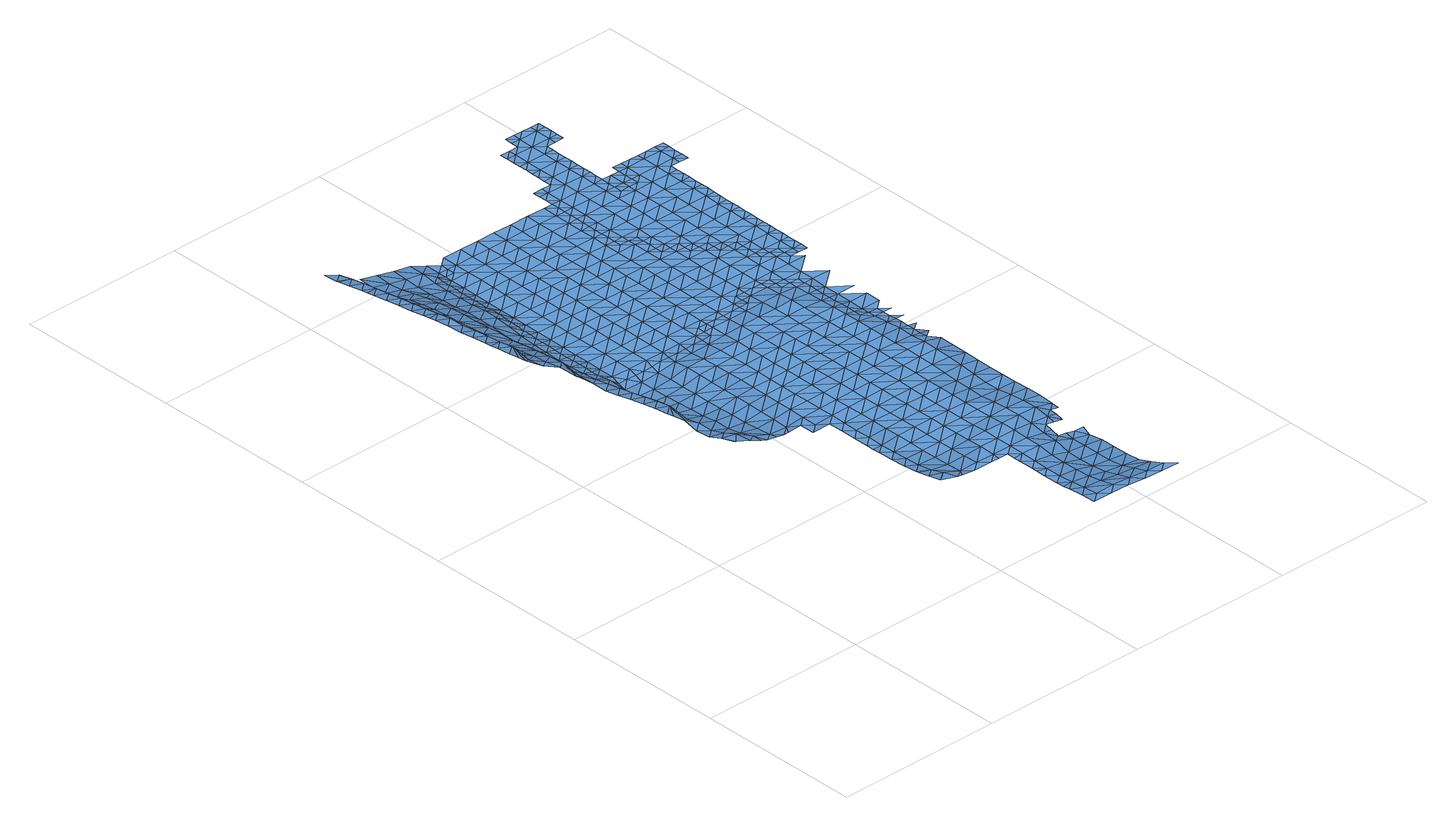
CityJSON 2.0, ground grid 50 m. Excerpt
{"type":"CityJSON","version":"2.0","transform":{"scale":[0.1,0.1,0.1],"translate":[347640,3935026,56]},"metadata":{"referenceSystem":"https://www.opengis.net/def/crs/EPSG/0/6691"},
"CityObjects":{
"waterbody1":{"type":"WaterBody","attributes":{"name":"8","class":"1140","function":"1","WaterBodyRiverFloodingRiskAttribute.description":"4","WaterBodyRiverFloodingRiskAttribute.rankOrg":"1","WaterBodyRiverFloodingRiskAttribute.adminType":"2","WaterBodyRiverFloodingRiskAttribute.scale":"L1"},"geometry":[{"type":"MultiSurface","lod":"1","boundaries":[[[0,1,2]],[[2,3,0]],[[4,5,1]],[[5,4,6]],[[4,1,0]],[[7,8,6]],[[4,7,6]],[[0,3,9]],[[9,10,0]],[[8,11,12]],[[0,13,4]],[[8,7,11]],[[4,13,7]],[[14,12,15]],[[13,0,10]],[[12,11,15]],[[15,16,14]],[[13,17,7]],[[7,18,11]],[[10,9,19]],[[20,14,16]],[[18,15,11]],[[21,22,23]],[[22,20,16]],[[21,20,22]],[[7,17,18]],[[24,25,23]],[[15,26,16]],[[27,17,13]],[[10,19,28]],[[23,22,24]],[[29,15,18]],[[30,31,25]],[[13,10,27]],[[24,30,25]],[[16,32,22]],[[27,10,28]],[[26,15,29]],[[17,33,18]],[[22,32,24]],[[27,33,17]],[[28,19,34]],[[35,31,36]],[[31,30,36]],[[37,29,18]],[[16,26,32]],[[38,35,39]],[[35,36,39]],[[40,27,28]],[[41,18,33]],[[42,26,29]],[[43,44,38]],[[24,32,45]],[[30,24,46]],[[44,43,47]],[[48,40,28]],[[43,38,39]],[[28,34,48]],[[37,18,41]],[[36,30,46]],[[49,32,26]],[[24,45,46]],[[27,50,33]],[[51,52,47]],[[43,51,47]],[[36,53,39]],[[42,29,37]],[[54,55,56]],[[34,57,48]],[[36,46,58]],[[39,59,43]],[[60,61,62]],[[63,55,54]],[[41,33,50]],[[64,65,66]],[[62,61,67]],[[64,52,65]],[[27,40,50]],[[52,51,65]],[[68,37,41]],[[26,42,49]],[[36,58,53]],[[69,63,54]],[[70,71,55]],[[45,32,72]],[[45,73,46]],[[63,70,55]],[[66,74,75]],[[43,76,51]],[[61,77,67]],[[74,66,65]],[[68,42,37]],[[67,77,78]],[[79,61,60]],[[80,41,50]],[[59,76,43]],[[32,49,72]],[[39,53,59]],[[81,82,71]],[[70,81,71]],[[40,48,83]],[[48,57,83]],[[68,41,80]],[[58,46,73]],[[83,57,84]],[[85,53,58]],[[86,75,74]],[[87,49,42]],[[65,51,76]],[[45,72,73]],[[88,78,89]],[[78,77,89]],[[90,79,82]],[[79,91,61]],[[81,90,82]],[[76,92,65]],[[65,93,74]],[[94,63,69]],[[63,95,70]],[[61,96,77]],[[97,80,50]],[[98,59,53]],[[99,42,68]],[[100,88,89]],[[49,87,72]],[[40,83,101]],[[50,40,102]],[[85,58,73]],[[103,88,100]],[[104,81,70]],[[93,105,74]],[[102,40,101]],[[86,74,105]],[[83,84,106]],[[107,94,69]],[[77,108,89]],[[42,99,87]],[[109,103,100]],[[95,63,94]],[[79,90,91]],[[98,53,85]],[[80,110,68]],[[95,104,70]],[[111,103,109]],[[112,76,59]],[[96,61,91]],[[65,92,93]],[[72,113,73]],[[96,108,77]],[[114,90,81]],[[115,106,111]],[[110,99,68]],[[50,102,97]],[[89,116,100]],[[117,112,59]],[[118,83,106]],[[115,111,109]],[[117,59,98]],[[107,119,94]],[[72,87,120]],[[93,121,105]],[[108,116,89]],[[76,122,92]],[[110,80,97]],[[123,109,100]],[[90,124,91]],[[101,83,125]],[[72,120,113]],[[110,126,99]],[[85,73,127]],[[106,115,118]],[[85,128,98]],[[116,123,100]],[[81,104,114]],[[92,129,93]],[[130,94,119]],[[83,118,125]],[[127,73,113]],[[127,128,85]],[[128,117,98]],[[109,131,115]],[[122,76,112]],[[87,132,120]],[[122,129,92]],[[102,101,133]],[[102,134,97]],[[95,94,130]],[[87,99,132]],[[96,91,124]],[[93,129,121]],[[135,104,95]],[[90,114,124]],[[136,108,96]],[[132,99,126]],[[118,115,137]],[[101,125,133]],[[137,138,118]],[[119,139,130]],[[140,95,130]],[[138,141,118]],[[128,142,117]],[[131,109,123]],[[117,143,112]],[[144,96,124]],[[145,116,108]],[[134,146,97]],[[104,147,114]],[[125,118,141]],[[137,115,131]],[[102,133,134]],[[142,143,117]],[[110,97,146]],[[135,95,140]],[[148,133,125]],[[149,122,112]],[[120,132,150]],[[113,120,151]],[[136,96,144]],[[136,145,108]],[[152,148,125]],[[153,154,155]],[[130,139,156]],[[157,123,116]],[[125,141,152]],[[158,159,153]],[[160,137,131]],[[143,149,112]],[[120,150,151]],[[126,110,161]],[[162,129,122]],[[159,158,163]],[[158,153,155]],[[127,113,164]],[[165,140,130]],[[127,166,128]],[[145,157,116]],[[104,135,147]],[[167,168,133]],[[169,144,124]],[[155,154,170]],[[171,131,123]],[[133,148,167]],[[124,114,172]],[[164,113,151]],[[134,133,168]],[[164,166,127]],[[173,174,163]],[[110,146,161]],[[158,173,163]],[[149,162,122]],[[130,156,175]],[[132,126,176]],[[177,146,134]],[[129,162,178]],[[140,165,135]],[[128,179,142]],[[157,171,123]],[[114,147,172]],[[180,177,134]],[[160,131,181]],[[182,158,155]],[[134,168,180]],[[150,132,176]],[[170,182,155]],[[144,183,136]],[[156,184,175]],[[166,179,128]],[[185,186,174]],[[126,161,176]],[[169,124,172]],[[177,187,146]],[[188,161,146]],[[150,189,151]],[[169,183,144]],[[130,175,165]],[[185,174,173]],[[187,188,146]],[[136,183,145]],[[135,190,147]],[[181,131,171]],[[184,191,175]],[[192,193,186]],[[194,149,143]],[[158,195,173]],[[150,176,196]],[[197,178,162]],[[170,198,182]],[[143,142,194]],[[199,200,161]],[[161,200,176]],[[145,201,157]],[[135,165,202]],[[199,161,188]],[[186,185,192]],[[189,150,196]],[[183,201,145]],[[203,204,193]],[[194,142,179]],[[205,181,171]],[[195,158,182]],[[192,203,193]],[[203,206,204]],[[195,207,173]],[[208,162,149]],[[164,151,209]],[[200,210,176]],[[164,211,166]],[[212,213,191]],[[198,214,182]],[[135,202,190]],[[215,175,191]],[[210,216,176]],[[175,217,165]],[[172,147,218]],[[207,219,173]],[[209,151,189]],[[219,192,185]],[[201,220,157]],[[157,221,171]],[[196,176,216]],[[222,208,149]],[[223,224,206]],[[208,197,162]],[[171,225,205]],[[215,217,175]],[[203,223,206]],[[222,149,194]],[[169,172,218]],[[226,183,169]],[[185,173,219]],[[216,227,196]],[[166,228,179]],[[220,221,157]],[[147,190,218]],[[212,229,213]],[[227,230,196]],[[165,231,202]],[[215,191,213]],[[214,232,182]],[[189,196,230]],[[233,234,224]],[[164,209,211]],[[235,203,192]],[[223,233,224]],[[182,236,195]],[[179,237,194]],[[226,169,218]],[[208,238,197]],[[239,240,189]],[[202,241,190]],[[239,189,230]],[[226,242,183]],[[225,171,221]],[[183,243,201]],[[244,235,192]],[[228,166,211]],[[209,189,240]],[[244,192,219]],[[245,223,203]],[[229,246,213]],[[233,247,234]],[[195,248,207]],[[242,243,183]],[[165,217,231]],[[249,250,209]],[[209,250,211]],[[229,234,247]],[[249,209,240]],[[201,251,220]],[[252,225,221]],[[182,232,236]],[[222,194,237]],[[215,213,246]],[[253,254,255]],[[179,228,237]],[[256,233,223]],[[218,190,241]],[[257,208,222]],[[215,258,217]],[[243,251,201]],[[202,231,241]],[[259,228,211]],[[232,214,260]],[[261,259,211]],[[253,262,263]],[[245,203,235]],[[254,264,255]],[[229,247,246]],[[220,265,221]],[[266,252,221]],[[256,247,233]],[[195,236,248]],[[211,250,261]],[[257,238,208]],[[267,222,237]],[[226,218,268]],[[219,207,269]],[[253,255,262]],[[258,215,246]],[[251,265,220]],[[270,242,226]],[[271,237,228]],[[258,272,217]],[[217,273,231]],[[218,241,268]],[[274,271,228]],[[260,275,232]],[[244,219,269]],[[274,228,259]],[[256,223,245]],[[257,222,267]],[[207,248,269]],[[276,263,262]],[[277,263,276]],[[278,277,276]],[[244,279,235]],[[280,226,268]],[[247,281,246]],[[257,282,238]],[[266,221,265]],[[283,284,237]],[[242,285,243]],[[286,255,264]],[[283,237,271]],[[287,275,260]],[[236,288,248]],[[289,281,247]],[[290,278,276]],[[235,279,245]],[[236,232,288]],[[267,237,284]],[[289,247,256]],[[291,278,290]],[[270,226,280]],[[270,285,242]],[[244,269,292]],[[285,251,243]],[[217,272,273]],[[262,255,286]],[[246,293,258]],[[241,231,294]],[[288,232,275]],[[279,244,292]],[[295,296,267]],[[267,296,257]],[[297,266,265]],[[295,267,284]],[[298,299,300]],[[298,291,299]],[[248,301,269]],[[302,265,251]],[[291,290,299]],[[231,273,294]],[[258,303,272]],[[304,262,286]],[[268,241,305]],[[285,302,251]],[[264,306,286]],[[256,245,307]],[[308,297,265]],[[276,262,309]],[[275,287,310]],[[311,248,288]],[[293,246,281]],[[293,303,258]],[[307,245,279]],[[296,312,257]],[[313,300,299]],[[305,241,294]],[[314,289,256]],[[305,315,268]],[[315,270,280]],[[316,300,313]],[[272,303,273]],[[257,317,282]],[[262,304,309]],[[280,268,315]],[[318,299,290]],[[302,319,265]],[[320,288,275]],[[321,310,322]],[[290,276,323]],[[248,311,301]],[[324,279,292]],[[325,275,310]],[[321,316,313]],[[322,316,321]],[[326,281,289]],[[327,285,270]],[[292,269,328]],[[329,312,296]],[[273,330,294]],[[265,319,308]],[[256,307,331]],[[323,318,290]],[[318,313,299]],[[325,320,275]],[[276,309,323]],[[315,327,270]],[[328,269,301]],[[324,307,279]],[[314,256,331]],[[288,320,311]],[[326,293,281]],[[325,310,321]],[[257,312,317]],[[332,302,285]],[[304,286,333]],[[286,306,333]],[[273,303,330]],[[330,334,294]],[[327,332,285]],[[324,292,328]],[[335,321,313]],[[336,308,319]],[[304,337,309]],[[338,301,311]],[[329,339,312]],[[340,331,307]],[[289,314,326]],[[341,339,329]],[[342,337,304]],[[326,343,293]],[[293,344,303]],[[335,325,321]],[[342,304,333]],[[305,294,345]],[[346,323,309]],[[338,328,301]],[[347,313,318]],[[332,348,302]],[[306,349,333]],[[339,350,312]],[[302,351,319]],[[352,336,319]],[[340,314,331]],[[353,311,320]],[[345,294,334]],[[317,312,350]],[[348,351,302]],[[307,324,354]],[[346,318,323]],[[355,327,315]],[[315,305,356]],[[338,311,353]],[[351,352,319]],[[313,347,335]],[[340,307,354]],[[357,320,325]],[[330,303,344]],[[358,326,314]],[[356,355,315]],[[293,343,344]],[[305,345,356]],[[359,332,327]],[[330,360,334]],[[309,337,346]],[[361,347,318]],[[362,363,328]],[[364,333,349]],[[333,365,342]],[[366,353,320]],[[367,358,314]],[[362,328,338]],[[325,335,368]],[[367,314,340]],[[355,359,327]],[[324,328,363]],[[364,365,333]],[[326,369,343]],[[370,348,332]],[[330,344,371]],[[357,325,368]],[[372,318,346]],[[373,335,347]],[[354,324,363]],[[374,352,351]],[[342,375,337]],[[376,338,353]],[[360,377,334]],[[370,351,348]],[[330,371,360]],[[361,318,372]],[[343,378,344]],[[345,334,377]],[[366,320,357]],[[337,375,346]],[[366,376,353]],[[376,362,338]],[[349,379,364]],[[380,381,354]],[[382,374,351]],[[369,326,358]],[[380,354,363]],[[370,332,359]],[[340,354,381]],[[344,383,371]],[[368,335,373]],[[342,365,375]],[[356,345,384]],[[385,372,346]],[[347,361,373]],[[370,386,351]],[[387,357,368]],[[381,388,340]],[[384,345,377]],[[376,389,362]],[[343,369,378]],[[362,390,363]],[[367,340,388]],[[379,391,364]],[[355,392,359]],[[393,387,368]],[[355,356,392]],[[382,351,386]],[[394,361,372]],[[389,390,362]],[[364,395,365]],[[396,366,357]],[[358,367,388]],[[346,375,397]],[[398,380,363]],[[360,371,383]],[[368,373,393]],[[392,356,384]],[[344,378,383]],[[360,399,377]],[[388,400,358]],[[385,346,397]],[[383,399,360]],[[365,395,375]],[[396,376,366]],[[401,373,361]],[[359,402,370]],[[390,398,363]],[[369,358,400]],[[403,382,386]],[[404,382,403]],[[404,405,406]],[[407,391,379]],[[369,408,378]],[[409,402,359]],[[380,410,381]],[[377,411,384]],[[394,372,385]],[[409,359,392]],[[412,386,370]],[[364,391,395]],[[405,404,403]],[[393,373,413]],[[398,410,380]],[[357,387,396]],[[375,414,397]],[[415,389,376]],[[396,416,376]],[[413,417,393]],[[418,387,393]],[[402,412,370]],[[411,377,399]],[[381,419,388]],[[420,392,384]],[[417,418,393]],[[369,400,408]],[[421,375,395]],[[416,415,376]],[[361,394,401]],[[422,405,403]],[[419,400,388]],[[413,373,401]],[[414,423,397]],[[424,409,392]],[[378,408,425]],[[383,378,426]],[[375,421,414]],[[384,411,427]],[[390,389,415]],[[403,386,428]],[[429,396,387]],[[385,397,423]],[[426,378,425]],[[430,398,390]],[[431,413,401]],[[432,387,418]],[[381,410,419]],[[420,384,427]],[[420,424,392]],[[428,386,412]],[[403,428,422]],[[419,433,400]],[[400,434,408]],[[399,383,435]],[[429,416,396]],[[394,385,436]],[[394,437,401]],[[435,383,426]],[[438,410,398]],[[411,399,435]],[[401,439,431]],[[408,434,425]],[[402,409,424]],[[390,415,440]],[[441,412,402]],[[436,385,423]],[[436,437,394]],[[418,442,432]],[[429,387,432]],[[424,441,402]],[[430,438,398]],[[443,422,428]],[[434,400,433]],[[444,415,416]],[[390,440,430]],[[410,438,419]],[[427,411,445]],[[446,426,425]],[[445,411,435]],[[401,437,439]],[[447,428,412]],[[442,448,432]],[[445,449,427]],[[441,450,412]],[[451,416,429]],[[428,452,443]],[[449,453,427]],[[453,424,420]],[[448,454,432]],[[455,425,434]],[[415,456,440]],[[454,457,432]],[[420,427,453]],[[447,452,428]],[[429,432,457]],[[433,419,458]],[[416,451,444]],[[459,439,437]],[[460,434,433]],[[461,441,424]],[[425,455,446]],[[447,412,450]],[[435,462,445]],[[419,438,458]],[[435,426,462]],[[453,461,424]],[[430,440,456]],[[463,460,433]],[[415,444,456]],[[462,426,446]],[[464,438,430]],[[465,449,445]],[[466,450,441]],[[433,458,463]],[[462,465,445]],[[451,429,467]],[[429,457,467]],[[461,466,441]],[[468,464,430]],[[469,452,447]],[[455,434,460]],[[470,467,457]],[[468,430,456]],[[467,471,451]],[[451,472,444]],[[455,473,446]],[[438,474,458]],[[475,447,450]],[[465,476,449]],[[449,477,453]],[[466,478,450]],[[479,456,444]],[[458,474,463]],[[476,477,449]],[[477,461,453]],[[473,455,460]],[[469,447,480]],[[473,481,446]],[[446,482,462]],[[475,480,447]],[[451,471,472]],[[481,482,446]],[[438,464,474]],[[483,460,463]],[[484,466,461]],[[475,450,478]],[[485,465,462]],[[477,484,461]],[[479,444,472]],[[479,486,456]],[[486,464,468]],[[487,483,463]],[[488,473,460]],[[468,456,486]],[[489,476,465]],[[463,474,487]],[[490,478,466]],[[475,491,480]],[[484,492,466]],[[491,493,494]],[[488,481,473]],[[494,480,491]],[[485,462,482]],[[495,474,464]],[[485,489,465]],[[492,490,466]],[[496,475,478]],[[476,497,477]],[[498,493,491]],[[499,464,486]],[[489,497,476]],[[460,483,488]],[[490,496,478]],[[496,491,475]],[[488,500,481]],[[481,501,482]],[[477,502,484]],[[495,464,499]],[[495,503,474]],[[487,503,483]],[[497,502,477]],[[487,474,503]],[[484,502,492]],[[498,491,504]],[[501,481,500]],[[501,505,482]],[[505,489,485]],[[506,490,492]],[[503,507,483]],[[483,508,488]],[[485,482,505]],[[509,491,496]],[[502,506,492]],[[504,491,509]],[[510,497,489]],[[500,488,511]],[[512,510,489]],[[506,513,490]],[[510,514,497]],[[515,502,497]],[[490,516,496]],[[517,504,509]],[[518,519,500]],[[520,509,496]],[[518,500,511]],[[514,515,497]],[[483,507,508]],[[501,500,519]],[[511,488,508]],[[512,489,505]],[[516,520,496]],[[521,517,509]],[[522,506,502]],[[523,524,501]],[[520,521,509]],[[525,522,502]],[[501,519,523]],[[525,502,515]],[[516,490,513]],[[505,501,524]],[[526,510,512]],[[527,512,505]],[[528,517,521]],[[529,513,506]],[[530,527,505]],[[530,505,524]],[[531,529,506]],[[531,506,522]],[[532,526,512]],[[533,520,516]],[[532,512,527]],[[534,535,513]],[[534,513,529]],[[516,513,535]],[[536,526,532]],[[537,533,516]],[[535,537,516]],[[538,533,537]]]}]},
"waterbody2":{"type":"WaterBody","attributes":{"name":"8","class":"1140","function":"1","WaterBodyRiverFloodingRiskAttribute.description":"4","WaterBodyRiverFloodingRiskAttribute.rankOrg":"2","WaterBodyRiverFloodingRiskAttribute.adminType":"2","WaterBodyRiverFloodingRiskAttribute.scale":"L1"},"geometry":[{"type":"MultiSurface","lod":"1","boundaries":[[[160,138,137]],[[141,138,539]],[[138,160,539]],[[540,148,152]],[[152,141,540]],[[141,539,540]],[[160,181,539]],[[167,148,541]],[[148,540,541]],[[168,167,541]],[[542,177,180]],[[180,168,542]],[[168,541,542]],[[543,544,539]],[[539,181,543]],[[545,541,540]],[[542,546,177]],[[540,539,544]],[[546,188,187]],[[187,177,546]],[[543,181,205]],[[544,545,540]],[[545,542,541]],[[199,547,200]],[[547,188,546]],[[199,188,547]],[[205,225,543]],[[548,546,542]],[[547,549,200]],[[210,200,549]],[[216,210,549]],[[225,550,543]],[[543,550,544]],[[548,542,545]],[[549,551,216]],[[548,552,546]],[[546,553,547]],[[227,216,551]],[[230,227,551]],[[550,554,544]],[[547,555,549]],[[550,225,252]],[[556,230,551]],[[239,230,556]],[[545,544,554]],[[553,546,552]],[[240,239,556]],[[555,551,549]],[[557,548,545]],[[249,558,250]],[[558,240,556]],[[249,240,558]],[[252,266,550]],[[559,557,545]],[[555,547,553]],[[560,556,551]],[[545,554,559]],[[548,561,552]],[[562,259,261]],[[261,250,562]],[[557,561,548]],[[250,558,562]],[[563,553,552]],[[564,550,266]],[[565,558,556]],[[551,555,560]],[[566,271,274]],[[554,550,564]],[[566,259,562]],[[274,259,566]],[[564,567,554]],[[568,556,560]],[[554,569,559]],[[553,570,555]],[[564,266,297]],[[558,571,562]],[[572,271,566]],[[283,271,572]],[[563,552,561]],[[565,556,568]],[[284,283,572]],[[573,560,555]],[[559,574,557]],[[575,566,562]],[[576,296,295]],[[297,308,564]],[[576,284,572]],[[295,284,576]],[[570,553,563]],[[570,573,555]],[[554,567,569]],[[571,558,565]],[[571,575,562]],[[577,568,560]],[[578,572,566]],[[329,296,576]],[[559,569,574]],[[575,578,566]],[[579,564,308]],[[564,580,567]],[[581,565,568]],[[561,557,582]],[[561,583,563]],[[572,584,576]],[[582,557,574]],[[577,560,573]],[[567,585,569]],[[565,581,571]],[[329,576,341]],[[563,586,570]],[[584,341,576]],[[308,336,579]],[[583,561,582]],[[583,586,563]],[[564,579,580]],[[584,572,578]],[[587,573,570]],[[568,577,581]],[[571,588,575]],[[336,352,579]],[[585,589,569]],[[567,580,585]],[[574,569,589]],[[590,571,581]],[[591,578,575]],[[584,592,341]],[[339,341,592]],[[587,570,586]],[[588,571,590]],[[582,593,583]],[[350,339,592]],[[588,591,575]],[[594,579,352]],[[582,574,593]],[[577,573,595]],[[592,596,350]],[[580,579,594]],[[595,573,587]],[[374,594,352]],[[574,589,593]],[[584,578,591]],[[581,577,597]],[[581,598,590]],[[586,583,599]],[[585,600,589]],[[592,584,601]],[[580,594,602]],[[585,580,600]],[[577,595,597]],[[583,593,599]],[[599,603,586]],[[590,604,588]],[[374,382,594]],[[584,591,601]],[[601,605,592]],[[592,606,596]],[[587,586,603]],[[580,602,600]],[[598,581,597]],[[604,591,588]],[[589,607,593]],[[587,608,595]],[[404,406,594]],[[594,406,602]],[[404,594,382]],[[609,607,589]],[[604,590,598]],[[610,587,603]],[[589,600,609]],[[591,611,601]],[[592,605,606]],[[604,611,591]],[[406,612,602]],[[607,613,593]],[[614,600,602]],[[615,598,597]],[[616,603,599]],[[587,610,608]],[[599,593,613]],[[617,605,601]],[[597,595,615]],[[615,595,608]],[[598,618,604]],[[619,601,611]],[[620,606,605]],[[615,618,598]],[[406,405,612]],[[614,602,612]],[[609,621,607]],[[599,613,616]],[[617,601,619]],[[610,622,608]],[[609,600,621]],[[610,603,622]],[[405,422,612]],[[621,600,614]],[[623,613,607]],[[624,625,604]],[[603,616,622]],[[620,605,617]],[[626,619,611]],[[604,618,624]],[[611,604,625]],[[627,614,612]],[[628,616,613]],[[627,612,422]],[[615,629,618]],[[607,621,623]],[[608,622,630]],[[615,608,629]],[[619,631,617]],[[632,622,616]],[[626,631,619]],[[608,630,629]],[[613,623,628]],[[611,625,626]],[[617,631,620]],[[629,633,618]],[[618,634,624]],[[422,443,627]],[[621,614,635]],[[635,614,627]],[[621,636,623]],[[637,616,628]],[[635,636,621]],[[443,452,627]],[[632,616,637]],[[638,628,623]],[[618,633,634]],[[630,622,639]],[[640,620,631]],[[625,624,641]],[[452,642,627]],[[639,622,632]],[[626,625,641]],[[627,643,635]],[[623,636,644]],[[624,634,641]],[[626,645,631]],[[629,630,646]],[[629,647,633]],[[638,623,644]],[[638,648,628]],[[646,630,639]],[[469,642,452]],[[649,632,637]],[[637,628,648]],[[645,626,641]],[[650,640,631]],[[645,651,631]],[[636,635,643]],[[649,639,632]],[[627,642,643]],[[636,652,644]],[[634,633,647]],[[629,646,647]],[[634,653,641]],[[469,480,642]],[[649,637,648]],[[654,646,639]],[[652,636,643]],[[653,634,647]],[[644,655,638]],[[656,645,641]],[[649,654,639]],[[631,651,650]],[[494,493,642]],[[653,657,641]],[[642,480,494]],[[658,655,644]],[[643,642,493]],[[644,652,658]],[[638,659,648]],[[646,660,647]],[[645,661,651]],[[655,659,638]],[[659,649,648]],[[662,660,646]],[[643,663,652]],[[641,657,656]],[[646,654,662]],[[647,664,653]],[[643,493,665]],[[666,654,649]],[[498,665,493]],[[664,657,653]],[[661,645,656]],[[661,667,651]],[[652,668,658]],[[650,651,667]],[[663,643,665]],[[663,668,652]],[[664,647,660]],[[666,649,659]],[[658,669,655]],[[664,670,657]],[[498,504,665]],[[668,669,658]],[[669,659,655]],[[671,672,654]],[[670,673,657]],[[673,661,656]],[[671,654,666]],[[660,662,674]],[[662,654,672]],[[656,657,673]],[[674,675,660]],[[675,676,660]],[[677,663,665]],[[664,660,676]],[[674,662,672]],[[665,504,678]],[[666,659,679]],[[680,681,664]],[[682,668,663]],[[680,664,676]],[[679,659,669]],[[671,666,683]],[[667,661,684]],[[670,664,681]],[[684,661,673]],[[685,674,672]],[[678,504,517]],[[686,672,671]],[[677,665,678]],[[677,682,663]],[[687,686,671]],[[688,689,670]],[[670,689,673]],[[671,683,687]],[[670,681,688]],[[683,666,690]],[[526,514,510]],[[691,685,672]],[[666,679,690]],[[692,667,684]],[[686,691,672]],[[517,528,678]],[[682,693,668]],[[693,679,669]],[[694,515,514]],[[518,511,695]],[[696,697,673]],[[696,673,689]],[[519,518,695]],[[669,668,693]],[[684,673,697]],[[698,683,690]],[[533,521,520]],[[514,526,694]],[[685,691,699]],[[679,700,690]],[[701,522,525]],[[523,519,702]],[[703,677,678]],[[704,705,684]],[[701,515,694]],[[525,515,701]],[[704,684,697]],[[521,706,528]],[[707,678,528]],[[693,708,679]],[[692,684,705]],[[526,536,694]],[[709,527,530]],[[710,711,690]],[[521,533,706]],[[679,708,700]],[[712,529,531]],[[690,700,710]],[[698,690,711]],[[712,522,701]],[[531,522,712]],[[713,692,705]],[[707,528,706]],[[533,538,706]],[[703,678,707]],[[682,677,703]],[[532,714,536]],[[715,694,536]],[[682,716,693]],[[717,529,712]],[[534,529,717]],[[718,700,708]],[[535,534,717]],[[715,719,694]],[[719,712,701]],[[717,720,535]],[[701,694,719]],[[716,682,703]],[[708,693,721]],[[722,706,538]],[[537,535,720]],[[723,718,708]],[[538,537,720]],[[724,717,712]],[[707,706,722]],[[725,723,708]],[[708,721,725]],[[726,693,716]],[[721,693,726]],[[707,727,703]],[[722,538,720]],[[728,720,717]],[[729,707,722]],[[716,703,730]],[[731,721,726]],[[732,733,716]],[[727,707,729]],[[716,730,732]],[[726,716,733]],[[730,703,727]],[[722,720,728]],[[734,735,726]],[[726,733,734]],[[731,726,735]],[[736,730,727]],[[737,727,729]],[[738,737,729]],[[739,736,727]],[[729,722,738]],[[739,727,737]],[[740,736,739]],[[741,742,743]],[[744,745,741]],[[741,743,744]],[[744,746,745]],[[747,745,746]],[[743,748,744]],[[749,746,744]],[[750,749,744]],[[750,744,748]],[[749,751,746]]]}]},
"waterbody3":{"type":"WaterBody","attributes":{"name":"8","class":"1140","function":"1","WaterBodyRiverFloodingRiskAttribute.description":"4","WaterBodyRiverFloodingRiskAttribute.rankOrg":"3","WaterBodyRiverFloodingRiskAttribute.adminType":"2","WaterBodyRiverFloodingRiskAttribute.scale":"L1"},"geometry":[{"type":"MultiSurface","lod":"1","boundaries":[[[752,753,754]],[[755,756,757]],[[753,758,754]],[[753,759,758]],[[760,759,761]],[[762,763,764]],[[762,765,763]],[[765,762,766]],[[675,674,685]],[[691,686,767]],[[768,767,686]],[[768,769,767]],[[711,769,768]],[[770,769,711]],[[752,754,771]],[[770,723,772]],[[718,723,770]],[[710,700,770]],[[762,773,766]],[[762,774,773]],[[762,775,774]],[[776,774,775]],[[776,755,774]],[[777,778,779]],[[778,780,779]],[[780,778,781]],[[781,782,780]],[[783,784,785]],[[784,786,785]],[[786,784,787]],[[787,784,788]],[[784,789,788]],[[789,790,788]],[[790,791,788]],[[792,754,791]],[[792,771,754]],[[769,770,772]],[[793,794,795]],[[796,795,794]],[[796,797,795]],[[797,796,798]],[[799,798,796]],[[800,801,802]],[[801,800,803]],[[800,804,803]],[[803,804,805]],[[806,805,804]],[[806,807,805]],[[807,808,805]],[[808,807,809]],[[809,810,808]],[[811,808,810]],[[811,812,808]],[[811,813,812]],[[811,814,813]],[[811,815,814]],[[816,815,811]],[[817,818,815]],[[817,819,818]],[[815,818,814]],[[820,814,818]],[[821,814,820]],[[821,822,814]],[[821,823,822]],[[824,823,821]],[[745,823,824]],[[745,747,823]],[[825,826,827]],[[827,826,751]],[[751,749,827]],[[828,749,750]],[[750,748,828]],[[828,748,829]],[[748,830,829]],[[830,748,743]],[[741,824,742]],[[742,824,831]],[[831,824,832]],[[832,824,833]],[[834,832,833]],[[832,834,835]],[[836,835,834]],[[835,836,837]],[[681,837,836]],[[838,835,837]],[[835,838,839]],[[839,838,840]],[[838,841,840]],[[840,841,842]],[[841,843,842]],[[843,841,767]],[[699,767,841]],[[844,699,841]],[[685,699,844]],[[841,837,844]],[[837,676,844]],[[843,845,842]],[[845,843,769]],[[769,846,845]],[[846,847,845]],[[847,846,848]],[[846,849,848]],[[772,849,846]],[[772,850,849]],[[772,851,850]],[[851,735,850]],[[731,735,851]],[[725,721,851]],[[851,723,725]],[[734,733,773]],[[735,734,773]],[[739,737,852]],[[736,740,766]],[[732,736,766]],[[739,853,740]],[[765,740,853]],[[853,854,765]],[[855,854,853]],[[855,853,856]],[[852,856,853]],[[857,765,854]],[[739,852,853]],[[732,730,736]],[[733,732,766]],[[721,731,851]],[[735,773,850]],[[774,849,850]],[[774,757,849]],[[757,779,849]],[[757,858,779]],[[756,858,757]],[[779,848,849]],[[780,847,848]],[[859,847,780]],[[847,859,860]],[[786,860,859]],[[860,786,861]],[[862,860,861]],[[862,861,863]],[[863,861,864]],[[864,861,787]],[[829,864,787]],[[840,863,864]],[[863,842,862]],[[865,786,859]],[[866,786,865]],[[867,865,859]],[[782,867,859]],[[847,860,862]],[[847,862,845]],[[862,842,845]],[[863,840,842]],[[864,839,840]],[[839,864,830]],[[839,830,831]],[[837,841,838]],[[834,689,836]],[[839,832,835]],[[833,868,834]],[[833,821,868]],[[868,697,834]],[[831,832,839]],[[830,742,831]],[[743,742,830]],[[830,864,829]],[[869,828,829]],[[828,869,827]],[[827,869,870]],[[869,758,870]],[[758,871,870]],[[760,871,758]],[[870,871,872]],[[872,873,870]],[[827,870,873]],[[829,788,869]],[[828,827,749]],[[873,825,827]],[[874,875,813]],[[876,874,813]],[[822,876,813]],[[877,876,822]],[[878,877,822]],[[812,875,879]],[[879,880,812]],[[812,880,881]],[[880,882,881]],[[883,884,885]],[[883,885,797]],[[881,883,797]],[[881,797,805]],[[884,886,885]],[[885,886,887]],[[795,888,889]],[[890,888,795]],[[885,890,795]],[[887,890,885]],[[882,883,881]],[[881,805,812]],[[747,878,823]],[[741,745,824]],[[824,821,833]],[[878,822,823]],[[821,820,868]],[[820,705,868]],[[818,891,820]],[[814,822,813]],[[812,813,875]],[[810,816,811]],[[812,805,808]],[[805,797,803]],[[798,801,803]],[[892,799,796]],[[893,892,796]],[[797,798,803]],[[797,885,795]],[[893,796,794]],[[889,793,795]],[[759,760,758]],[[754,758,869]],[[754,869,791]],[[791,869,788]],[[787,788,829]],[[861,786,787]],[[866,785,786]],[[783,789,784]],[[782,859,780]],[[779,780,848]],[[777,779,858]],[[774,755,757]],[[773,774,850]],[[733,766,773]],[[765,766,740]],[[857,763,765]],[[764,775,762]],[[687,683,768]],[[683,698,768]],[[700,718,770]],[[723,851,772]],[[769,772,846]],[[711,710,770]],[[698,711,768]],[[843,767,769]],[[768,686,687]],[[699,691,767]],[[675,685,844]],[[676,675,844]],[[680,676,837]],[[681,680,837]],[[688,681,836]],[[688,836,689]],[[696,689,834]],[[697,696,834]],[[704,697,868]],[[705,704,868]],[[713,705,820]],[[820,891,713]],[[894,891,818]],[[819,894,818]]]}]}
},
"vertices":[
[35,1297,274],[8,1321,269],[7,1275,274],[34,1274,252],[36,1343,266],[8,1344,266],[8,1367,263],[37,1390,261],[9,1413,258],[63,1274,230],[92,1296,209],[38,1436,256],[10,1459,251],[93,1342,202],[11,1506,248],[39,1482,248],[39,1528,248],[94,1389,196],[94,1435,189],[120,1273,189],[11,1552,243],[12,1574,239],[40,1574,240],[12,1598,235],[41,1621,232],[13,1644,227],[96,1527,180],[150,1341,174],[149,1295,179],[95,1481,180],[42,1667,225],[14,1691,220],[97,1574,173],[150,1388,167],[177,1272,161],[15,1737,213],[43,1713,218],[152,1480,152],[15,1783,207],[43,1759,211],[206,1341,148],[151,1434,161],[153,1526,152],[44,1806,204],[16,1806,203],[98,1620,168],[98,1666,164],[16,1829,199],[205,1294,152],[153,1573,147],[207,1387,142],[45,1852,197],[17,1875,191],[100,1758,153],[347,806,83],[340,853,73],[339,807,86],[233,1271,110],[99,1712,160],[101,1805,145],[304,992,91],[314,1015,106],[285,992,106],[368,829,86],[18,1915,183],[46,1898,188],[18,1922,181],[286,1039,100],[209,1479,129],[395,806,65],[368,875,67],[340,899,57],[154,1619,143],[155,1665,140],[46,1944,178],[19,1968,178],[102,1851,135],[315,1061,98],[287,1085,91],[342,991,61],[208,1433,136],[369,922,52],[341,945,52],[262,1293,88],[247,1270,99],[156,1711,137],[68,1967,139],[210,1572,124],[288,1131,82],[316,1107,88],[370,968,52],[371,1014,43],[102,1897,125],[103,1943,121],[424,828,55],[425,874,43],[371,1060,35],[264,1432,76],[157,1757,129],[209,1525,129],[316,1154,79],[263,1340,83],[264,1386,78],[288,1177,73],[426,921,33],[75,1967,134],[290,1270,64],[432,805,50],[372,1107,27],[317,1200,70],[265,1478,75],[289,1224,64],[158,1850,107],[212,1664,118],[427,967,33],[318,1246,61],[373,1153,22],[157,1804,120],[319,1292,53],[452,805,42],[211,1618,120],[104,1989,118],[159,1896,95],[374,1199,20],[427,1013,27],[320,1339,48],[266,1524,75],[213,1710,114],[213,1756,109],[160,1942,92],[481,827,36],[375,1245,18],[267,1571,76],[320,1385,45],[321,1431,43],[482,920,27],[429,1106,21],[347,1269,48],[347,1292,44],[484,804,37],[482,873,31],[347,1315,41],[214,1803,102],[215,1849,92],[428,1059,24],[430,1152,19],[322,1477,45],[483,966,27],[348,1361,41],[216,1895,82],[268,1617,78],[268,1663,79],[348,1338,41],[615,386,60],[614,340,70],[643,362,70],[509,804,33],[430,1198,18],[644,408,55],[616,423,53],[375,1268,26],[323,1523,45],[216,1941,78],[616,432,51],[269,1709,79],[538,873,33],[270,1755,73],[349,1384,40],[349,1407,40],[485,1058,23],[671,339,56],[431,1244,17],[484,1012,24],[644,455,48],[617,478,46],[537,826,32],[323,1570,49],[350,1454,39],[161,1989,93],[271,1802,69],[349,1431,39],[403,1268,26],[700,361,49],[486,1105,23],[523,803,34],[645,501,45],[617,524,43],[350,1477,40],[351,1500,40],[325,1662,59],[540,965,34],[565,803,36],[646,547,42],[618,571,41],[272,1848,65],[700,407,47],[324,1616,54],[217,1988,80],[685,338,54],[351,1523,40],[351,1546,40],[486,1151,23],[539,919,34],[647,593,40],[618,592,40],[432,1267,26],[619,617,40],[701,454,45],[273,1940,67],[326,1708,60],[352,1569,42],[327,1755,54],[565,757,37],[593,779,37],[727,338,50],[594,825,37],[352,1592,42],[595,872,38],[541,1011,34],[702,500,44],[487,1197,23],[488,1243,20],[272,1894,64],[648,640,40],[620,663,40],[460,1267,26],[541,1057,34],[353,1615,44],[327,1801,52],[621,756,39],[353,1639,44],[596,918,38],[756,360,50],[648,686,40],[620,709,40],[704,592,44],[757,406,48],[328,1847,51],[274,1987,67],[353,1662,46],[354,1685,47],[596,964,38],[542,1104,34],[543,1150,34],[703,546,44],[704,639,43],[650,778,40],[649,732,40],[758,453,46],[354,1708,47],[355,1731,44],[544,1196,34],[488,1266,27],[836,58,60],[835,12,63],[864,35,63],[705,685,43],[330,1939,58],[651,824,39],[355,1777,44],[784,337,50],[355,1754,44],[865,81,58],[837,105,55],[892,11,64],[545,1242,29],[517,1266,31],[329,1893,52],[597,1010,38],[759,499,45],[599,1103,37],[356,1823,43],[652,871,39],[652,917,39],[356,1800,43],[813,359,50],[866,127,53],[837,126,53],[838,151,51],[760,591,45],[598,1056,38],[707,777,41],[331,1986,58],[357,1846,43],[357,1870,44],[600,1149,36],[921,34,65],[809,336,50],[814,406,51],[706,731,42],[866,173,50],[838,197,50],[759,545,45],[707,823,41],[653,963,39],[357,1893,44],[358,1916,46],[545,1265,31],[839,228,50],[867,220,49],[839,243,50],[815,498,47],[600,1195,35],[708,870,41],[921,80,56],[654,1009,38],[949,10,62],[761,638,44],[573,1265,31],[922,126,47],[841,336,50],[814,452,49],[386,1938,35],[868,266,50],[763,730,43],[655,1055,38],[840,289,50],[387,1985,35],[924,219,42],[601,1241,30],[870,405,51],[869,312,50],[840,311,50],[923,173,43],[817,590,46],[870,358,50],[763,776,42],[656,1102,38],[816,544,46],[386,1915,35],[709,916,41],[762,684,43],[656,1148,37],[977,33,61],[710,962,41],[925,311,49],[602,1264,32],[979,125,35],[872,497,47],[415,1938,35],[818,683,45],[414,1915,35],[978,79,48],[764,822,42],[765,869,42],[711,1008,40],[980,172,30],[925,265,43],[657,1194,36],[1005,9,58],[415,1961,35],[658,1240,32],[630,1264,32],[871,451,50],[818,637,45],[712,1101,39],[711,1055,39],[927,404,51],[820,775,44],[713,1147,38],[766,961,41],[981,264,28],[873,543,46],[873,589,46],[1034,32,57],[1035,78,43],[928,450,50],[819,729,44],[926,357,49],[821,821,44],[714,1193,38],[766,915,41],[980,218,27],[982,310,40],[658,1263,33],[1036,124,29],[929,496,47],[767,1007,41],[822,868,44],[1062,8,56],[874,636,45],[875,682,45],[687,1263,35],[822,914,43],[768,1054,40],[1037,217,22],[715,1239,36],[984,403,47],[876,728,45],[929,542,46],[930,588,45],[1091,31,55],[769,1100,40],[983,356,40],[1038,263,22],[1091,77,38],[984,449,49],[1036,171,23],[931,635,45],[823,960,43],[877,774,45],[1039,309,20],[770,1192,39],[715,1286,35],[687,1286,35],[716,1309,35],[687,1309,35],[1119,7,55],[877,821,45],[770,1146,39],[932,681,45],[824,1006,42],[771,1238,38],[1011,333,30],[1093,170,17],[986,541,44],[985,495,48],[1011,356,36],[1012,379,42],[932,727,45],[825,1099,41],[1092,123,23],[744,1308,35],[1094,216,16],[826,1145,40],[878,867,45],[879,913,44],[825,1053,42],[772,1285,35],[1041,448,48],[988,634,39],[1039,332,26],[1040,402,43],[933,773,45],[934,820,45],[880,959,44],[1095,262,15],[1095,308,9],[988,680,41],[1067,332,20],[987,587,39],[827,1191,40],[1040,379,37],[772,1308,35],[1043,540,42],[881,1005,43],[936,912,45],[829,1284,35],[1068,378,32],[881,1052,42],[828,1237,40],[1042,494,46],[801,1307,35],[882,1098,41],[1069,401,37],[935,866,45],[1043,587,35],[1069,424,38],[989,726,43],[1096,331,20],[991,819,45],[883,1144,40],[936,958,45],[990,772,45],[1045,679,37],[937,1004,44],[884,1190,40],[1098,447,34],[1044,633,34],[829,1307,35],[1097,424,33],[1099,493,38],[1099,539,37],[992,865,45],[1046,725,41],[885,1283,37],[938,1051,43],[939,1097,42],[885,1236,40],[1100,586,34],[857,1306,36],[992,911,44],[993,957,44],[1047,818,45],[940,1143,41],[994,1003,43],[1101,632,32],[1047,771,44],[1048,864,45],[995,1050,42],[941,1236,41],[886,1329,34],[940,1189,41],[858,1353,34],[858,1329,34],[1102,724,32],[942,1282,38],[995,1096,41],[886,1352,34],[1102,678,32],[1049,910,41],[1050,956,41],[996,1142,40],[1103,770,32],[915,1352,34],[1051,1002,38],[997,1188,38],[1104,817,32],[1105,863,32],[943,1328,34],[1023,1072,37],[1077,886,38],[1051,1049,33],[998,1235,36],[1024,1095,37],[1024,1119,37],[999,1281,34],[943,1351,34],[1077,910,37],[1078,933,37],[971,1304,34],[971,1327,34],[1025,1165,35],[1078,956,37],[1078,979,37],[1025,1142,36],[1052,1072,33],[1079,1025,33],[971,1351,34],[1026,1211,34],[1079,1002,35],[1025,1188,35],[1080,1048,33],[999,1304,34],[1026,1234,34],[1027,1257,35],[1080,1071,32],[1027,1280,34],[1027,1303,34],
[375,1291,35],[376,1338,35],[377,1384,35],[378,1430,35],[432,1290,35],[433,1337,35],[434,1383,35],[379,1476,35],[379,1522,35],[434,1429,35],[380,1569,35],[489,1289,35],[381,1615,35],[435,1475,35],[436,1522,35],[489,1336,35],[437,1568,35],[382,1661,35],[491,1428,35],[382,1707,35],[490,1382,35],[438,1614,35],[492,1474,35],[383,1754,35],[493,1521,35],[545,1288,35],[439,1706,35],[384,1800,35],[546,1335,35],[438,1660,35],[547,1381,35],[493,1567,35],[440,1753,35],[385,1846,35],[494,1613,35],[548,1427,35],[441,1799,35],[386,1892,35],[495,1659,35],[442,1845,35],[602,1288,35],[603,1334,35],[496,1705,35],[549,1473,35],[549,1520,35],[442,1891,35],[604,1380,35],[550,1566,35],[551,1612,35],[497,1798,35],[604,1426,35],[497,1752,35],[498,1844,35],[443,1937,35],[605,1472,35],[659,1287,35],[552,1658,35],[444,1984,35],[552,1704,35],[553,1751,35],[606,1519,35],[660,1379,35],[499,1890,35],[659,1333,35],[607,1565,35],[554,1797,35],[500,1937,35],[501,1983,35],[662,1471,35],[608,1657,35],[661,1425,35],[608,1611,35],[555,1843,35],[716,1332,35],[663,1518,35],[717,1378,35],[609,1703,35],[663,1564,35],[556,1936,35],[610,1750,35],[556,1889,35],[557,1982,35],[718,1424,35],[664,1610,35],[718,1470,35],[611,1796,35],[611,1842,35],[612,1888,35],[773,1331,35],[719,1517,35],[666,1703,35],[665,1656,35],[613,1935,35],[721,1609,35],[667,1749,35],[667,1795,35],[774,1377,35],[774,1423,35],[720,1563,35],[776,1516,35],[722,1655,35],[614,1981,35],[668,1841,35],[829,1330,35],[830,1376,35],[775,1469,35],[669,1887,35],[722,1702,35],[723,1748,35],[777,1562,35],[778,1608,35],[671,1980,35],[670,1934,35],[831,1422,35],[724,1794,35],[778,1654,35],[833,1515,35],[726,1886,35],[725,1840,35],[832,1469,35],[833,1561,35],[780,1747,35],[726,1933,35],[779,1701,35],[888,1421,34],[781,1793,35],[887,1375,34],[834,1607,35],[727,1979,35],[888,1468,34],[889,1514,34],[781,1839,35],[835,1653,35],[836,1700,35],[782,1885,35],[808,1723,35],[808,1746,35],[809,1769,35],[944,1420,34],[944,1374,34],[890,1560,34],[809,1793,35],[809,1816,35],[945,1467,34],[863,1630,34],[783,1932,35],[836,1723,35],[864,1676,34],[863,1653,34],[810,1839,35],[810,1862,35],[891,1606,34],[864,1699,34],[784,1978,35],[946,1513,34],[1052,1095,32],[1106,909,32],[811,1885,35],[811,1908,35],[891,1629,34],[864,1722,34],[919,1583,34],[1053,1141,32],[1106,955,32],[1001,1419,34],[811,1931,35],[812,1954,35],[999,1327,34],[1000,1373,34],[947,1559,34],[1107,1002,33],[919,1606,34],[920,1629,34],[1054,1187,32],[812,1977,35],[1108,1048,33],[1109,1094,33],[1002,1466,34],[1054,1234,32],[947,1582,34],[1110,1140,33],[1055,1280,34],[975,1535,34],[1056,1326,34],[975,1582,34],[1110,1186,33],[975,1559,34],[1003,1512,34],[1058,1418,34],[1112,1279,34],[1057,1372,34],[1030,1442,34],[1003,1535,34],[1030,1465,34],[1030,1488,34],[1031,1511,34],[1031,1534,34],[1058,1442,34],[1086,1395,34],[1114,1371,34],[1086,1418,34],[1086,1441,34],[981,1928,35],[981,1905,35],[1009,1905,35],[1010,1928,35],[982,1951,35],[1010,1974,35],[982,1975,35],[1038,1904,35],[1038,1950,35],[1038,1927,35],[1039,1974,35],
[1208,1924,35],[1208,1948,35],[1180,1925,35],[1145,1579,34],[1146,1602,34],[1117,1602,34],[1180,1971,35],[1209,1971,35],[1181,1994,35],[1209,1994,35],[1116,1510,34],[1144,1486,34],[1144,1509,34],[1115,1464,34],[1058,1465,34],[892,1699,34],[892,1652,34],[948,1651,34],[947,1605,34],[1208,1901,35],[1004,1604,34],[1059,1511,34],[1117,1556,34],[1145,1533,34],[1145,1556,34],[1147,1648,34],[1147,1671,34],[1118,1649,34],[1119,1695,34],[1147,1694,34],[1148,1717,34],[1150,1833,35],[1121,1833,35],[1149,1810,35],[1121,1787,35],[1065,1834,35],[1122,1880,35],[1150,1856,35],[1150,1879,35],[1151,1902,35],[1179,1902,35],[1016,2274,35],[987,2275,35],[1015,2251,35],[959,2252,35],[958,2206,35],[930,2230,35],[930,2253,35],[873,2208,35],[901,2230,35],[873,2231,35],[901,2207,35],[872,2184,35],[900,2161,35],[872,2161,35],[872,2138,35],[899,2115,35],[871,2115,35],[871,2092,35],[899,2068,35],[956,2114,35],[955,2067,35],[898,2022,35],[870,2046,35],[870,2069,35],[842,2046,35],[841,2023,35],[813,2047,35],[840,1977,35],[897,1976,35],[955,2021,35],[954,1975,35],[953,1929,35],[1067,1996,35],[1039,1997,35],[1067,1973,35],[1066,1927,35],[1066,1881,35],[1009,1882,35],[952,1883,35],[896,1884,35],[896,1930,35],[839,1884,35],[895,1837,35],[838,1838,35],[837,1792,35],[894,1791,35],[951,1836,35],[951,1790,35],[893,1745,35],[950,1744,35],[949,1698,34],[837,1746,35],[1006,1697,34],[1005,1650,34],[1062,1696,34],[1062,1650,34],[1061,1603,34],[1060,1557,34],[1003,1558,34],[1114,1394,34],[1114,1417,34],[1143,1440,34],[1143,1417,34],[1142,1394,34],[1143,1463,34],[1146,1625,34],[1120,1741,35],[1063,1742,35],[1064,1788,35],[1006,1743,35],[1007,1789,35],[1008,1835,35],[1149,1764,35],[1149,1787,35],[1148,1741,35],[840,1931,35],[1123,1926,35],[1124,1972,35],[1152,1995,35],[1124,1995,35],[1096,1996,35],[984,2067,35],[984,2090,35],[983,2044,35],[983,2021,35],[982,1998,35],[984,2113,35],[985,2136,35],[957,2160,35],[985,2159,35],[986,2182,35],[1014,2182,35],[1014,2205,35],[1042,2182,35],[1043,2205,35],[1043,2251,35],[1044,2274,35],[1043,2228,35],[813,2001,35],[931,2276,35],[959,2275,35],[813,2024,35]
]}
